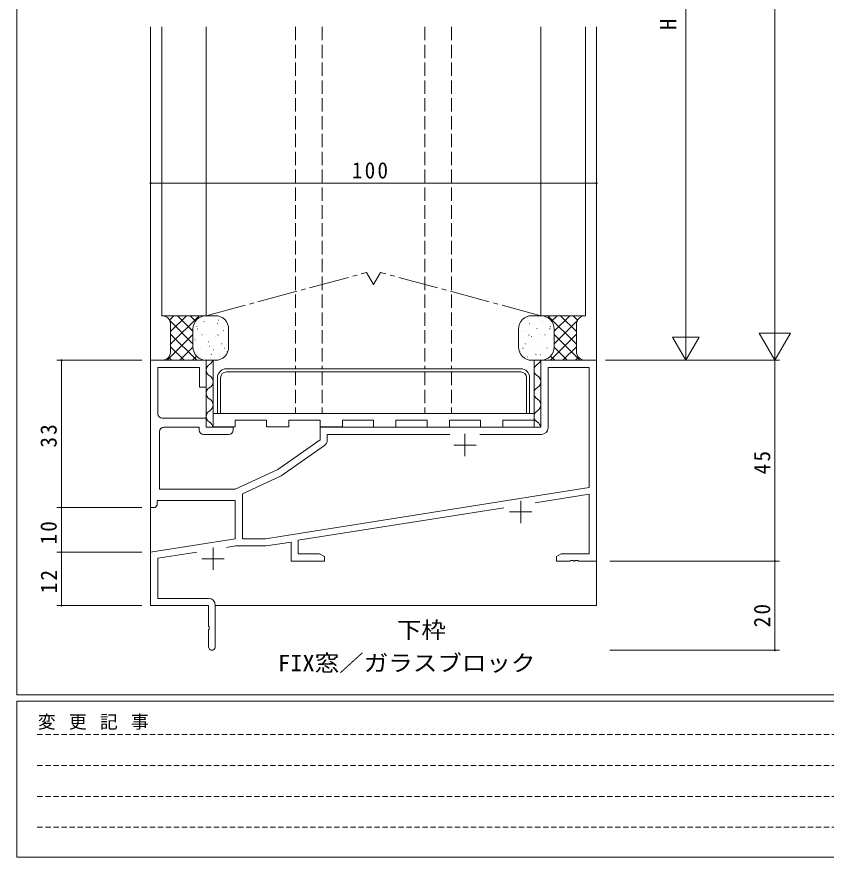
# Model space of a CAD drawing. Units: millimetres on the paper. Extents: x -420 to 373, y -297 to 267.
# Drawn here: x -417.7 to -236.2, y -297 to -108.6 of the extents above; entities that cross this region are included whole.
import ezdxf
from ezdxf.enums import TextEntityAlignment as Align

# ---------------------------------------------------------------- set-up
doc = ezdxf.new("R2010")
doc.units = ezdxf.units.MM
for name, pattern in [('CHAIN2', [12, 9, -1, 1, -1]), ('DASHED1', [1.8, 1.2, -0.6]), ('DASHED3', [4, 3, -1])]:
    doc.linetypes.add(name, pattern=pattern)
for name, color, linetype, lineweight in [('0-1_USER1', 7, 'Continuous', 9), ('0-3_YKK_11', 7, 'Continuous', 9), ('0-4_YKK_12', 2, 'Continuous', 9), ('0-6_YKK_13', 4, 'Continuous', 9), ('0-7_YKK_D', 6, 'Continuous', 9)]:
    doc.layers.add(name, color=color, linetype=linetype, lineweight=lineweight)
doc.layers.add('0-2_YKK_ZWAK', color=3, linetype='Continuous')
doc.styles.add('ＭＳ ゴシック', font='')
doc.styles.get('ＭＳ ゴシック').set_extended_font_data('MS Gothic')

msp = doc.modelspace()

# ---------------------------------------------------------------- linework, layer by layer
at = {"layer": '0-1_USER1'}
for p, q in [((-417.7, -260.6), (-417.7, 264.4)), ((352.3, -260.6), (-417.7, -260.6)), ((-417.7, -297), (-417.7, -262)), ((314.5, -262), (-417.7, -262)), ((-417.7, -297), (314.5, -297))]:
    msp.add_line(p, q, dxfattribs=at)
at = {"layer": '0-1_USER1', "linetype": 'DASHED1'}
for p, q in [((-413.101, -269.512), (-164.909, -269.512)), ((-413.101, -276.441), (-164.909, -276.441)), ((-413.101, -283.37), (-164.909, -283.37)), ((-413.101, -290.298), (-164.909, -290.298))]:
    msp.add_line(p, q, dxfattribs=at)
at = {"layer": '0-3_YKK_11'}
for p, q in [((-387.7, -185.6), (-375.2, -185.6)), ((-387.7, -218.6), (-387.7, -185.6)), ((-375.2, -185.6), (-375.2, -191.6)), ((-300.2, -185.6), (-287.7, -185.6)), ((-300.2, -200.6), (-300.2, -185.6)), ((-287.7, -185.6), (-287.7, -230.6)), ((-376.7, -187.23), (-386.07, -187.23)), ((-386.07, -187.23), (-386.07, -197.6)), ((-376.7, -191.6), (-376.7, -187.23)), ((-289.33, -187.23), (-298.57, -187.23)), ((-298.57, -187.23), (-298.57, -200.73)), ((-289.33, -214.1), (-289.33, -187.23)), ((-375.2, -191.6), (-376.7, -191.6)), ((-385.07, -198.6), (-375.2, -198.6)), ((-375.2, -198.6), (-375.2, -200.6)), ((-376.83, -200.6), (-384.7, -200.6)), ((-376.83, -201.23), (-376.83, -200.6)), ((-375.2, -200.6), (-369.2, -200.6)), ((-369.2, -200.6), (-369.2, -201.23)), ((-349.7, -200.6), (-300.2, -200.6)), ((-385.7, -201.6), (-385.7, -214.5)), ((-370.2, -202.23), (-375.83, -202.23)), ((-348.07, -202.23), (-348.07, -203.486)), ((-320.563, -202.23), (-348.07, -202.23)), ((-320.563, -202.23), (-348.07, -202.23)), ((-317.2, -202.1), (-317.2, -207.1)), ((-300.07, -202.23), (-313.837, -202.23)), ((-348.71, -204.715), (-358.382, -211.487)), ((-319.7, -204.6), (-314.7, -204.6)), ((-368.7, -214.5), (-359.2, -210.07)), ((-358.382, -211.487), (-367.07, -215.538)), ((-385.7, -214.5), (-368.7, -214.5)), ((-361.938, -225.6), (-289.33, -214.1)), ((-367.07, -215.538), (-367.07, -225.6)), ((-289.33, -215.619), (-301.428, -217.535)), ((-368.7, -217), (-386.2, -217)), ((-368.7, -225.591), (-368.7, -217)), ((-304.7, -217.1), (-304.7, -222.1)), ((-308.45, -218.647), (-354.57, -225.952)), ((-307.2, -219.6), (-302.2, -219.6)), ((-387.7, -228.6), (-368.7, -225.591)), ((-367.07, -225.6), (-361.938, -225.6)), ((-373.7, -227.6), (-373.7, -232.6)), ((-368.63, -227.23), (-370.697, -227.557)), ((-361.81, -227.23), (-368.63, -227.23)), ((-387.7, -240.6), (-387.7, -228.6)), ((-377.342, -228.61), (-386.07, -229.992)), ((-349.791, -228.97), (-348.7, -229.6)), ((-348.7, -229.6), (-348.7, -230.6)), ((-386.07, -229.992), (-386.07, -238.97)), ((-376.2, -230.1), (-371.2, -230.1)), ((-348.7, -230.6), (-356.2, -230.6)), ((-293.658, -230.6), (-296.7, -230.6)), ((-386.07, -238.97), (-374.7, -238.97)), ((-374.7, -240.6), (-387.7, -240.6)), ((-373.2, -240.47), (-373.2, -249.85)), ((-374.7, -249.85), (-374.7, -246.058))]:
    msp.add_line(p, q, dxfattribs=at)
for points in [[(-359.2, -210.07), (-349.7, -203.418), (-349.7, -200.6)], [(-295.609, -228.97), (-289.33, -228.97), (-289.33, -215.619)], [(-386.2, -217), (-386.2, -218.1), (-386.7, -218.6), (-387.7, -218.6)], [(-354.57, -225.952), (-354.57, -228.97), (-349.791, -228.97)], [(-356.2, -230.6), (-356.2, -226.341), (-361.81, -227.23)], [(-296.7, -230.6), (-296.7, -229.6), (-295.609, -228.97)], [(-287.7, -230.6), (-291.742, -230.6), (-291.925, -230.48), (-292.475, -230.48), (-292.658, -230.6), (-292.742, -230.6), (-292.925, -230.48), (-293.475, -230.48), (-293.658, -230.6)], [(-374.7, -246.058), (-374.58, -245.875), (-374.58, -245.325), (-374.7, -245.142), (-374.7, -240.6)]]:
    msp.add_lwpolyline(points, dxfattribs=at)
for centre, radius, start, end in [((-385.07, -197.6), 1, 180, 269.99998), ((-384.7, -201.6), 1, 90, 179.99998), ((-375.83, -201.23), 1, 180, 269.99998), ((-370.2, -201.23), 1, 270, 359.99998), ((-300.07, -200.73), 1.5, 270, 359.99998), ((-349.57, -203.486), 1.5, 305, 0), ((-374.7, -240.47), 1.5, 0, 89.99998), ((-373.95, -249.85), 0.75, 179.99998, 0)]:
    msp.add_arc(centre, radius, start, end, dxfattribs=at)
at = {"layer": '0-4_YKK_12'}
for p, q in [((-387.7, -110.85), (-387.7, -240.6)), ((-287.7, -110.85), (-287.7, -240.6)), ((-373.2, -240.6), (-287.7, -240.6))]:
    msp.add_line(p, q, dxfattribs=at)
at = {"layer": '0-6_YKK_13'}
for p, q in [((-385.2, -110.85), (-385.2, -175.6)), ((-375.2, -110.85), (-375.2, -175.6)), ((-300.2, -110.85), (-300.2, -175.6)), ((-290.2, -110.85), (-290.2, -175.6)), ((-385.2, -175.6), (-375.2, -175.6)), ((-384.305, -175.812), (-384.516, -175.6)), ((-382.457, -175.599), (-383.464, -176.606)), ((-378.2, -181.916), (-383.412, -176.705)), ((-376.8, -175.598), (-383.2, -181.999)), ((-379.629, -175.599), (-383.2, -179.17)), ((-378.2, -179.088), (-381.689, -175.599)), ((-377.625, -176.834), (-378.861, -175.599)), ((-375.939, -175.692), (-376.033, -175.598)), ((-375.758, -176.895), (-375.708, -176.902)), ((-373.2, -175.6), (-375.2, -175.6)), ((-372.511, -176.586), (-372.502, -176.584)), ((-302.889, -176.586), (-302.898, -176.584)), ((-302.2, -175.6), (-300.2, -175.6)), ((-290.2, -175.6), (-300.2, -175.6)), ((-299.642, -176.895), (-299.692, -176.902)), ((-299.461, -175.692), (-299.367, -175.598)), ((-298.6, -175.598), (-292.2, -181.999)), ((-297.775, -176.834), (-296.539, -175.599)), ((-297.2, -179.088), (-293.711, -175.599)), ((-297.2, -181.916), (-291.988, -176.705)), ((-295.771, -175.599), (-292.2, -179.17)), ((-292.943, -175.599), (-291.936, -176.606)), ((-291.095, -175.812), (-290.884, -175.6)), ((-383.2, -183.6), (-383.2, -177.6)), ((-378.2, -178.6), (-378.2, -182.6)), ((-378.2, -178.6), (-378.2, -182.6)), ((-377.363, -178.055), (-377.313, -178.062)), ((-377.274, -178.556), (-377.184, -178.513)), ((-375.364, -177.161), (-375.354, -177.159)), ((-374.353, -178.484), (-374.304, -178.491)), ((-372.748, -177.324), (-372.699, -177.331)), ((-371.344, -178.913), (-371.294, -178.92)), ((-370.2, -182.6), (-370.2, -178.6)), ((-305.2, -182.6), (-305.2, -178.6)), ((-304.056, -178.913), (-304.106, -178.92)), ((-302.652, -177.324), (-302.701, -177.331)), ((-301.047, -178.484), (-301.096, -178.491)), ((-300.036, -177.161), (-300.046, -177.159)), ((-298.126, -178.556), (-298.216, -178.513)), ((-298.037, -178.055), (-298.087, -178.062)), ((-297.2, -178.6), (-297.2, -182.6)), ((-297.2, -178.6), (-297.2, -182.6)), ((-292.2, -183.6), (-292.2, -177.6)), ((-378.2, -179.827), (-383.973, -185.6)), ((-377.345, -185.6), (-383.2, -179.745)), ((-377.995, -180.422), (-377.985, -180.42)), ((-376.18, -179.855), (-376.13, -179.862)), ((-375.142, -179.848), (-375.132, -179.846)), ((-373.17, -180.284), (-373.121, -180.291)), ((-372.624, -179.965), (-372.533, -179.922)), ((-371.897, -179.194), (-371.888, -179.192)), ((-303.503, -179.194), (-303.512, -179.192)), ((-302.776, -179.965), (-302.867, -179.922)), ((-302.23, -180.284), (-302.279, -180.291)), ((-300.258, -179.848), (-300.268, -179.846)), ((-299.22, -179.855), (-299.27, -179.862)), ((-298.055, -185.6), (-292.2, -179.745)), ((-297.405, -180.422), (-297.415, -180.42)), ((-297.2, -179.827), (-291.427, -185.6)), ((-380.173, -185.6), (-383.2, -182.573)), ((-378.199, -182.655), (-381.144, -185.6)), ((-377.785, -181.015), (-377.735, -181.022)), ((-374.775, -181.444), (-374.726, -181.451)), ((-374.528, -182.456), (-374.518, -182.454)), ((-371.766, -181.873), (-371.716, -181.88)), ((-371.627, -181.871), (-371.617, -181.869)), ((-303.773, -181.871), (-303.783, -181.869)), ((-303.634, -181.873), (-303.684, -181.88)), ((-300.872, -182.456), (-300.882, -182.454)), ((-300.625, -181.444), (-300.674, -181.451)), ((-297.615, -181.015), (-297.665, -181.022)), ((-297.201, -182.655), (-294.256, -185.6)), ((-295.227, -185.6), (-292.2, -182.573)), ((-377.773, -183.109), (-377.763, -183.107)), ((-376.602, -182.815), (-376.552, -182.822)), ((-375.197, -184.404), (-375.148, -184.411)), ((-374.135, -184.298), (-374.044, -184.255)), ((-373.592, -183.244), (-373.543, -183.251)), ((-371.405, -184.558), (-371.395, -184.556)), ((-371.221, -182.916), (-371.131, -182.873)), ((-370.583, -183.673), (-370.533, -183.68)), ((-304.817, -183.673), (-304.867, -183.68)), ((-304.179, -182.916), (-304.269, -182.873)), ((-303.995, -184.558), (-304.005, -184.556)), ((-301.808, -183.244), (-301.857, -183.251)), ((-301.265, -184.298), (-301.356, -184.255)), ((-300.203, -184.404), (-300.252, -184.411)), ((-298.798, -182.815), (-298.848, -182.822)), ((-297.627, -183.109), (-297.637, -183.107)), ((-375.2, -185.6), (-385.2, -185.6)), ((-383.002, -185.6), (-383.69, -184.912)), ((-377.378, -184.663), (-378.316, -185.6)), ((-375.475, -185.587), (-375.487, -185.6)), ((-375.2, -185.6), (-373.2, -185.6)), ((-375.2, -185.6), (-373.7, -185.6)), ((-375.2, -200.6), (-375.2, -185.6)), ((-374.257, -185.133), (-374.248, -185.131)), ((-373.7, -200.6), (-373.7, -185.6)), ((-372.187, -184.833), (-372.138, -184.84)), ((-303.213, -184.833), (-303.262, -184.84)), ((-300.2, -185.6), (-302.2, -185.6)), ((-301.7, -185.6), (-300.2, -185.6)), ((-301.7, -200.6), (-301.7, -185.6)), ((-301.143, -185.133), (-301.152, -185.131)), ((-300.2, -185.6), (-290.2, -185.6)), ((-300.2, -200.6), (-300.2, -185.6)), ((-299.925, -185.587), (-299.913, -185.6)), ((-298.022, -184.663), (-297.084, -185.6)), ((-292.398, -185.6), (-291.71, -184.912)), ((-370.7, -187.507), (-304.7, -187.507)), ((-370.7, -188.207), (-304.7, -188.207)), ((-372.7, -189.507), (-372.7, -197.507)), ((-372, -189.507), (-372, -197.507)), ((-303.4, -189.507), (-303.4, -197.507)), ((-302.7, -189.507), (-302.7, -197.507)), ((-301.7, -197.507), (-373.7, -197.507)), ((-368.7, -200.507), (-368.7, -199.007)), ((-368.7, -199.007), (-361.7, -199.007)), ((-361.7, -200.507), (-361.7, -199.007)), ((-349.7, -200.507), (-349.7, -199.007)), ((-337.7, -200.507), (-337.7, -199.007)), ((-325.7, -200.507), (-325.7, -199.007)), ((-320.7, -200.507), (-320.7, -199.007)), ((-320.7, -199.007), (-313.7, -199.007)), ((-313.7, -200.507), (-313.7, -199.007)), ((-308.7, -200.507), (-308.7, -199.007)), ((-308.7, -199.007), (-301.7, -199.007)), ((-368.7, -200.507), (-373.7, -200.507)), ((-356.7, -200.507), (-361.7, -200.507)), ((-344.7, -200.507), (-349.7, -200.507))]:
    msp.add_line(p, q, dxfattribs=at)
at = {"layer": '0-6_YKK_13', "linetype": 'DASHED3'}
for p, q in [((-355.2, -110.85), (-355.2, -187.507)), ((-349.2, -110.85), (-349.2, -187.507)), ((-326.2, -110.85), (-326.2, -187.507)), ((-320.2, -110.85), (-320.2, -187.507)), ((-355.2, -188.207), (-355.2, -197.507)), ((-349.2, -188.207), (-349.2, -197.507)), ((-326.2, -188.207), (-326.2, -197.507)), ((-320.2, -188.207), (-320.2, -197.507))]:
    msp.add_line(p, q, dxfattribs=at)
at = {"layer": '0-6_YKK_13', "linetype": 'CHAIN2'}
for p, q in [((-375.2, -175.6), (-339.25, -165.9)), ((-337.7, -168.6), (-339.25, -165.9)), ((-337.7, -168.6), (-336.15, -165.9)), ((-300.2, -175.6), (-336.15, -165.9))]:
    msp.add_line(p, q, dxfattribs=at)
at = {"layer": '0-6_YKK_13'}
for points in [[(-356.7, -200.507), (-356.7, -199.007), (-349.7, -199.007)], [(-344.7, -200.507), (-344.7, -199.007), (-337.7, -199.007)], [(-332.7, -200.507), (-332.7, -199.007), (-325.7, -199.007)]]:
    msp.add_lwpolyline(points, dxfattribs=at)
for centre, radius, start, end in [((-385.2, -177.6), 2, 0, 89.99998), ((-375.2, -178.6), 3, 90, 180), ((-375.2, -178.6), 3, 90, 180), ((-373.2, -178.6), 3, 359.99998, 89.99998), ((-302.2, -178.6), 3, 89.99998, 179.99998), ((-300.2, -178.6), 3, 359.99998, 90), ((-300.2, -178.6), 3, 359.99998, 90), ((-290.2, -177.6), 2, 90, 179.99998), ((-375.2, -182.6), 3, 180, 270), ((-375.2, -182.6), 3, 180, 270), ((-373.2, -182.6), 3, 270, 0), ((-302.2, -182.6), 3, 180, 270), ((-300.2, -182.6), 3, 270, 0), ((-300.2, -182.6), 3, 270, 0), ((-385.2, -183.6), 2, 269.99998, 359.99998), ((-290.2, -183.6), 2, 180, 270), ((-373.7, -187.798), 1.5, 119.99998, 239.99998), ((-375.2, -185.198), 1.5, 299.99998, 344.44801), ((-300.2, -187.798), 1.5, 119.99998, 239.99998), ((-301.7, -185.198), 1.5, 299.99998, 344.44801), ((-370.7, -189.507), 2, 90, 180), ((-370.7, -189.507), 1.3, 90, 180), ((-304.7, -189.507), 2, 0, 90), ((-304.7, -189.507), 1.3, 0, 90), ((-375.2, -190.399), 1.5, 299.99998, 59.99998), ((-301.7, -190.399), 1.5, 299.99998, 59.99998), ((-373.7, -192.999), 1.5, 119.99998, 239.99998), ((-300.2, -192.999), 1.5, 119.99998, 239.99998), ((-375.2, -195.6), 1.5, 299.99998, 59.99998), ((-301.7, -195.6), 1.5, 299.99998, 59.99998), ((-373.7, -198.2), 1.5, 119.99998, 239.99998), ((-300.2, -198.2), 1.5, 119.99998, 239.99998), ((-375.2, -200.8), 1.5, 7.6808, 60.00002), ((-301.7, -200.8), 1.5, 7.6808, 60.00002)]:
    msp.add_arc(centre, radius, start, end, dxfattribs=at)
at = {"layer": '0-7_YKK_D'}
for p, q in [((-247.7, 212.4), (-247.7, -178.6)), ((-267.7, -179.6), (-267.7, -39.1)), ((-287.7, -145.9), (-387.7, -145.9)), ((-267.7, -185.6), (-267.7, -175.208)), ((-247.7, -185.6), (-247.7, -173.476)), ((-267.7, -185.6), (-270.7, -180.404)), ((-264.7, -180.404), (-270.7, -180.404)), ((-267.7, -185.6), (-264.7, -180.404)), ((-244.2, -179.538), (-251.2, -179.538)), ((-247.7, -185.6), (-251.2, -179.538)), ((-247.7, -185.6), (-244.2, -179.538)), ((-389.7, -185.6), (-408.7, -185.6)), ((-407.7, -185.6), (-407.7, -218.6)), ((-285.7, -185.6), (-246.7, -185.6)), ((-285.7, -185.6), (-266.7, -185.6)), ((-284.7, -185.6), (-246.7, -185.6)), ((-247.7, -185.6), (-247.7, -230.6)), ((-389.7, -218.6), (-408.7, -218.6)), ((-389.7, -218.6), (-408.7, -218.6)), ((-389.7, -228.6), (-408.7, -228.6)), ((-389.7, -228.6), (-408.7, -228.6)), ((-284.7, -230.6), (-246.7, -230.6)), ((-284.7, -230.6), (-246.7, -230.6)), ((-247.7, -230.6), (-247.7, -250.6)), ((-389.7, -240.6), (-408.7, -240.6)), ((-284.7, -250.6), (-246.7, -250.6))]:
    msp.add_line(p, q, dxfattribs=at)
msp.add_lwpolyline([(-407.7, -218.6), (-407.7, -228.6), (-407.7, -240.6)], dxfattribs=at)
for centre, start, end in [((-387.7, -145.9), 0, 180), ((-387.7, -145.9), 180, 0), ((-287.7, -145.9), 0, 180), ((-287.7, -145.9), 180, 0), ((-407.7, -185.6), 90, 270), ((-407.7, -185.6), 270, 90), ((-407.7, -218.6), 90, 270), ((-407.7, -218.6), 90, 270), ((-407.7, -218.6), 270, 90), ((-407.7, -218.6), 270, 90), ((-407.7, -228.6), 90, 270), ((-407.7, -228.6), 90, 270), ((-407.7, -228.6), 270, 90), ((-407.7, -228.6), 270, 90), ((-247.7, -230.6), 90, 270), ((-247.7, -230.6), 90, 270), ((-247.7, -230.6), 270, 90), ((-247.7, -230.6), 270, 90), ((-407.7, -240.6), 90, 270), ((-407.7, -240.6), 270, 90), ((-247.7, -250.6), 90, 270), ((-247.7, -250.6), 270, 90)]:
    msp.add_arc(centre, 0.106, start, end, dxfattribs=at)

# ---------------------------------------------------------------- texts
at = {"layer": '0-1_USER1', "insert": (-412.986, -268.447), "char_height": 2.933, "attachment_point": 7, "style": 'ＭＳ ゴシック'}
msp.add_mtext('\\T1.16;変\\~更\\~記\\~事', dxfattribs=at)
at = {"layer": '0-2_YKK_ZWAK', "style": 'ＭＳ ゴシック', "width": 1.1}
for s, p in [('下枠', (-332.479, -248.989)), ('FIX窓／ガラスブロック', (-359.133, -256.403))]:
    msp.add_text(s, height=3.666, dxfattribs=at).set_placement(p, align=Align.BOTTOM_LEFT)
at = {"layer": '0-7_YKK_D', "color": 3, "style": 'ＭＳ ゴシック'}
msp.add_text('H', height=3.666, rotation=90, dxfattribs=at).set_placement((-268.7, -111.531), align=Align.BOTTOM_LEFT)
at = {"layer": '0-7_YKK_D', "color": 3, "insert": (-342.561, -144.9), "char_height": 3.666, "attachment_point": 7, "style": 'ＭＳ ゴシック'}
msp.add_mtext('\\T1.21;\\W0.95;100', dxfattribs=at)
at = {"layer": '0-7_YKK_D', "color": 3, "char_height": 3.666, "attachment_point": 7, "rotation": 90, "style": 'ＭＳ ゴシック'}
for s, insert in [('\\T1.21;\\W0.95;33', (-408.7, -205.17)), ('\\T1.21;\\W0.95;45', (-248.7, -211.17)), ('\\T1.21;\\W0.95;10', (-408.7, -226.902)), ('\\T1.21;\\W0.95;12', (-408.7, -237.853)), ('\\T1.21;\\W0.95;20', (-248.7, -245.465))]:
    msp.add_mtext(s, dxfattribs=dict(at, insert=insert))

doc.saveas('drawing.dxf')
